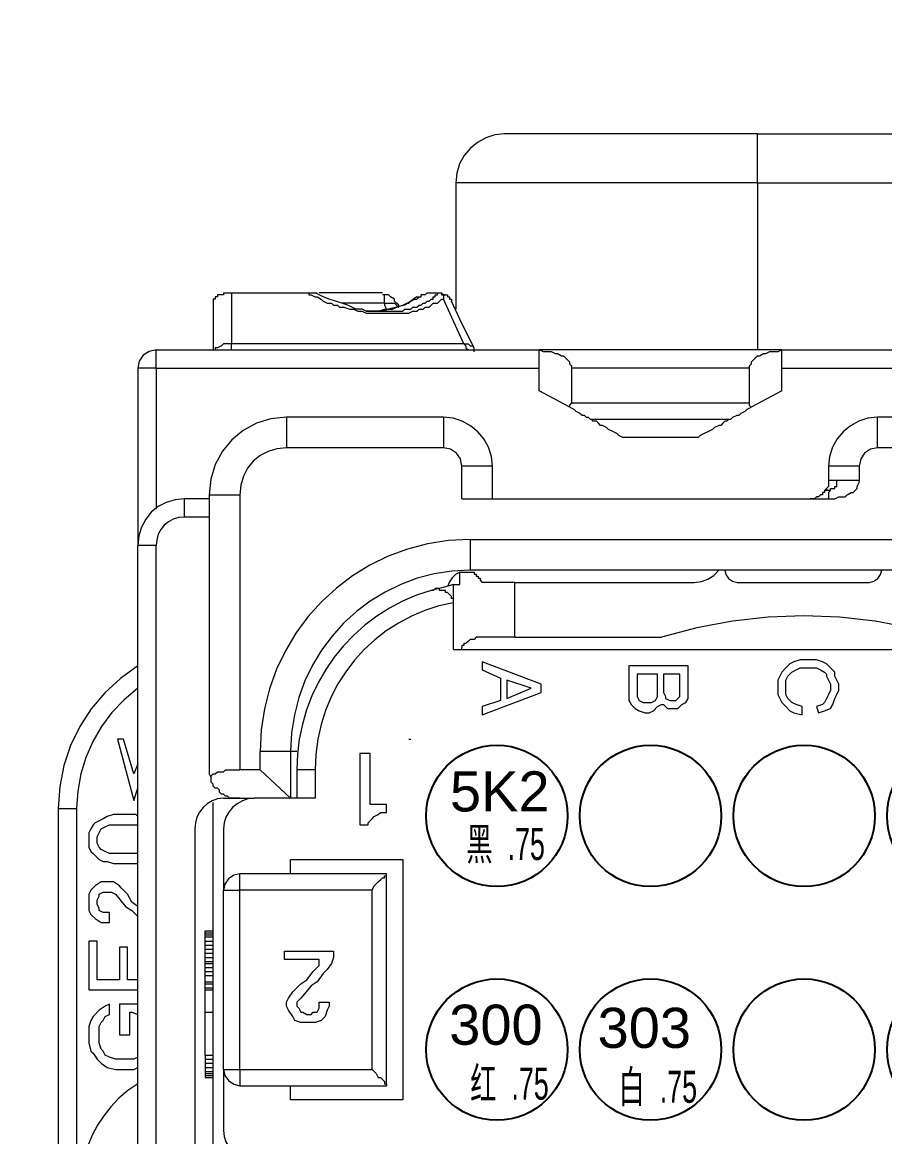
# Model space of a CAD drawing. Header units: millimetres. Extents: x 1638 to 3450, y 1129 to 2069.
# Drawn here: x 2505.35 to 2526.86, y 1586.23 to 1614.03 of the extents above; entities that cross this region are included whole.
import ezdxf

# ---------------------------------------------------------------- set-up
doc = ezdxf.new("R2010")
doc.units = ezdxf.units.MM
doc.layers.add('AM60', color=3, linetype='Continuous', lineweight=25)
doc.layers.add('AM_6', color=3, linetype='Continuous', lineweight=25)
doc.layers.add('线色线径', color=1, linetype='Continuous')
doc.styles.get("Standard").update_dxf_attribs({"font": 'arial.ttf'})
doc.dimstyles.new('ISO-25', dxfattribs={"dimtxt": 2.5, "dimasz": 2.5, "dimexe": 1.25, "dimexo": 0.625, "dimtad": 1, "dimtxsty": 'Standard', "dimcen": 2.5, "dimadec": 0, "dimazin": 0, "dimtfac": 1, "dimtmove": 0, "dimatfit": 3, "dimfxl": 1, "dimarcsym": 0})

# ---------------------------------------------------------------- blocks, each defined once
blk = doc.blocks.new('*U7')
blk.add_circle((0, 0), 2.117)
blk = doc.blocks.new('*U8')
at = {"layer": 'AM_6', "color": 0, "linetype": 'ByBlock', "lineweight": -2, "transparency": 16777216}
for p in [(0, 21), (4.6, 21), (9.2, 21), (13.8, 21), (18.4, 21), (23, 21), (27.6, 21), (32.2, 21), (36.8, 21), (41.4, 21), (0, 14), (4.6, 14), (9.2, 14), (13.8, 14), (18.4, 14), (23, 14), (27.6, 14), (32.2, 14), (36.8, 14), (41.4, 14), (0, 7), (4.6, 7), (9.2, 7), (13.8, 7), (18.4, 7), (23, 7), (27.6, 7), (32.2, 7), (36.8, 7), (41.4, 7), (0, 0), (4.6, 0), (9.2, 0), (13.8, 0), (18.4, 0), (23, 0), (27.6, 0), (32.2, 0), (36.8, 0), (41.4, 0)]:
    blk.add_blockref('*U7', p, dxfattribs=at)
blk = doc.blocks.new('A$C7FD7605A')
at = {"layer": 'AM_6', "lineweight": 9}
for points in [[(13.365, 62.876), (13.075, 62.846), (12.802, 62.759), (12.553, 62.622), (12.335, 62.442), (12.154, 62.225), (12.016, 61.976), (11.929, 61.704), (11.899, 61.413)], [(20.932, 62.876), (20.566, 62.876), (20.262, 62.876), (19.896, 62.876), (19.591, 62.876), (19.221, 62.876), (18.917, 62.876), (18.551, 62.876), (18.246, 62.876), (17.941, 62.876), (17.636, 62.876), (17.332, 62.876), (17.027, 62.876), (16.722, 62.876), (16.478, 62.876), (16.173, 62.876), (15.93, 62.876), (15.682, 62.876), (15.438, 62.876), (15.194, 62.876), (15.011, 62.876), (14.768, 62.876), (14.585, 62.876), (14.402, 62.876), (14.28, 62.876), (14.097, 62.876), (13.975, 62.876), (13.853, 62.876), (13.731, 62.876), (13.609, 62.876), (13.548, 62.876), (13.487, 62.876), (13.426, 62.876), (13.365, 62.876)], [(20.932, 62.876), (25.874, 62.876)], [(11.899, 61.413), (11.899, 57.626)], [(4.945, 58.114), (4.945, 58.053), (4.884, 58.053), (4.823, 58.053), (4.762, 58.053), (4.762, 57.992), (4.702, 57.992), (4.702, 57.931), (4.641, 57.931), (4.641, 57.87), (4.641, 57.809), (4.641, 57.748)], [(4.945, 58.114), (5.006, 58.114), (5.067, 58.114), (5.128, 58.114), (5.189, 58.114)], [(5.189, 58.114), (7.506, 58.114)], [(7.506, 58.114), (7.567, 58.114), (7.628, 58.114), (7.689, 58.114), (7.75, 58.114)], [(9.582, 57.565), (9.46, 57.565), (9.338, 57.565), (9.216, 57.565), (9.094, 57.626), (8.912, 57.626), (8.79, 57.687), (8.668, 57.748), (8.485, 57.809), (8.302, 57.87), (8.115, 57.931), (7.932, 57.992), (7.689, 58.114)], [(9.704, 58.114), (9.521, 58.114), (9.338, 58.114), (9.094, 58.114), (8.851, 58.114), (8.668, 58.114), (8.424, 58.114), (8.241, 58.114), (7.993, 58.114), (7.81, 58.114)], [(9.216, 57.565), (9.338, 57.565), (9.46, 57.565), (9.521, 57.565), (9.582, 57.565), (9.643, 57.565), (9.704, 57.565), (9.765, 57.565), (9.826, 57.565), (9.887, 57.565), (9.948, 57.565), (10.009, 57.565), (10.07, 57.565), (10.131, 57.565), (10.192, 57.565), (10.253, 57.565), (10.314, 57.565), (10.375, 57.626), (10.436, 57.626), (10.557, 57.626), (10.618, 57.687), (10.74, 57.687), (10.801, 57.748), (10.862, 57.748), (10.923, 57.809), (10.984, 57.809), (11.045, 57.87), (11.106, 57.87), (11.167, 57.931), (11.228, 57.931), (11.228, 57.992), (11.289, 57.992), (11.289, 58.053), (11.35, 58.053), (11.35, 58.114)], [(11.045, 58.114), (10.984, 58.053), (10.923, 58.053), (10.862, 58.053)], [(11.045, 58.114), (11.35, 58.114)], [(11.35, 58.114), (11.411, 58.114)], [(11.411, 58.114), (11.472, 58.114), (11.472, 58.053), (11.533, 58.053)], [(11.411, 58.114), (11.472, 58.114)], [(11.594, 58.053), (11.533, 58.053), (11.472, 58.114)], [(4.641, 57.748), (4.641, 56.407)], [(10.74, 57.992), (10.557, 57.87), (10.375, 57.748), (10.131, 57.687), (9.887, 57.626), (9.704, 57.565), (9.46, 57.565)], [(9.521, 57.565), (9.582, 57.565), (9.765, 57.626), (10.009, 57.626), (10.131, 57.687), (10.314, 57.748), (10.436, 57.809), (10.497, 57.809), (10.557, 57.87), (10.679, 57.931), (10.74, 57.931), (10.801, 57.992), (10.862, 57.992), (10.862, 58.053)], [(9.765, 57.809), (9.765, 57.87), (9.765, 57.931), (9.765, 57.992), (9.765, 58.053), (9.704, 58.053)], [(10.192, 57.687), (10.192, 57.748), (10.131, 57.809), (10.07, 57.87), (10.07, 57.931), (9.948, 57.992), (9.887, 58.053), (9.826, 58.053), (9.704, 58.053)], [(9.765, 57.809), (9.765, 57.748), (9.826, 57.626)], [(9.765, 57.809), (9.826, 57.809), (9.887, 57.809), (9.948, 57.809), (10.009, 57.809), (10.07, 57.809), (10.131, 57.748), (10.192, 57.687)], [(10.74, 57.992), (10.801, 57.992), (10.862, 57.992), (10.862, 58.053)], [(11.533, 58.053), (11.533, 57.992), (11.533, 57.931)], [(11.533, 58.053), (11.594, 58.053)], [(11.594, 58.053), (11.655, 58.053), (11.655, 57.992), (11.716, 57.992), (11.716, 57.931), (11.777, 57.931), (11.777, 57.87)], [(12.451, 56.468), (12.085, 57.2), (11.777, 57.87)], [(9.826, 57.565), (9.704, 57.565), (9.582, 57.565)], [(5.189, 56.59), (5.128, 56.59), (5.006, 56.59), (4.945, 56.59), (4.884, 56.529), (4.762, 56.468), (4.702, 56.468), (4.702, 56.407)], [(5.128, 56.407), (5.189, 56.407), (5.189, 56.468), (5.189, 56.529), (5.189, 56.59)], [(12.146, 56.59), (12.207, 56.529), (12.207, 56.468), (12.268, 56.407), (12.329, 56.407), (12.39, 56.407)], [(12.146, 56.59), (12.207, 56.59), (12.268, 56.59), (12.329, 56.529), (12.39, 56.529), (12.451, 56.468)], [(12.451, 56.346), (12.451, 56.407), (12.451, 56.468)], [(2.93, 56.407), (2.716, 56.364), (2.541, 56.247), (2.424, 56.073), (2.381, 55.858)], [(2.93, 56.407), (14.402, 56.407)], [(15.377, 55.858), (15.377, 55.919), (15.316, 55.98), (15.316, 56.041), (15.255, 56.102), (15.194, 56.163), (15.133, 56.224), (15.072, 56.224), (14.95, 56.285), (14.889, 56.285), (14.768, 56.346), (14.646, 56.346), (14.524, 56.346), (14.402, 56.407)], [(21.664, 56.407), (14.402, 56.407)], [(14.402, 55.184), (14.402, 56.407)], [(21.664, 56.407), (21.542, 56.346), (21.42, 56.346), (21.298, 56.346), (21.176, 56.285), (21.115, 56.285), (20.993, 56.224), (20.932, 56.224), (20.871, 56.163), (20.81, 56.102), (20.749, 56.041), (20.749, 55.98), (20.688, 55.919), (20.688, 55.858)], [(21.664, 56.407), (32.953, 56.407)], [(21.664, 55.184), (21.664, 56.407)], [(2.381, 55.858), (2.381, 50.547)], [(15.377, 54.818), (15.377, 55.858)], [(20.688, 55.858), (20.688, 54.818)], [(15.316, 54.696), (14.402, 55.184)], [(21.664, 55.184), (20.749, 54.696)], [(15.316, 54.696), (15.316, 54.757), (15.377, 54.818)], [(20.688, 54.818), (20.688, 54.757), (20.749, 54.696)], [(15.316, 54.696), (15.438, 54.635), (15.499, 54.574), (15.621, 54.513), (15.682, 54.453), (15.743, 54.453), (15.808, 54.392), (15.869, 54.392), (15.93, 54.331), (15.991, 54.331)], [(20.079, 54.331), (20.14, 54.331), (20.201, 54.392), (20.323, 54.453), (20.383, 54.453), (20.444, 54.513), (20.566, 54.574), (20.627, 54.635), (20.749, 54.696)], [(6.835, 54.392), (6.368, 54.345), (5.933, 54.21), (5.54, 53.996), (5.197, 53.713), (4.914, 53.37), (4.701, 52.975), (4.566, 52.54), (4.519, 52.071)], [(11.533, 54.392), (6.835, 54.392)], [(13, 52.929), (12.969, 53.219), (12.882, 53.491), (12.746, 53.74), (12.565, 53.957), (12.347, 54.138), (12.098, 54.274), (11.825, 54.361), (11.533, 54.392)], [(16.905, 53.782), (16.783, 53.843), (16.722, 53.904), (16.6, 53.965), (16.478, 54.026), (16.417, 54.087), (16.295, 54.148), (16.234, 54.148), (16.173, 54.209), (16.112, 54.27), (16.052, 54.27), (15.991, 54.27), (15.991, 54.331)], [(15.991, 54.331), (20.079, 54.331)], [(20.079, 54.331), (20.018, 54.27), (19.957, 54.27), (19.896, 54.209), (19.835, 54.148), (19.774, 54.148), (19.652, 54.087), (19.591, 54.026), (19.465, 53.965), (19.343, 53.904), (19.221, 53.843), (19.16, 53.782)], [(24.533, 54.392), (24.242, 54.361), (23.969, 54.274), (23.72, 54.138), (23.502, 53.957), (23.321, 53.74), (23.183, 53.491), (23.096, 53.219), (23.066, 52.929)], [(30.084, 54.392), (24.533, 54.392)], [(13, 51.949), (13, 52.929)], [(23.066, 52.929), (23.066, 52.498)], [(23.066, 52.498), (23.066, 52.437), (23.066, 52.315), (23.005, 52.254), (22.944, 52.193)], [(23.31, 52.498), (23.249, 52.498), (23.188, 52.498), (23.127, 52.498), (23.066, 52.498)], [(23.066, 51.949), (23.188, 51.949), (23.249, 51.949), (23.374, 52.01), (23.435, 52.01), (23.557, 52.01), (23.618, 52.071), (23.74, 52.132), (23.801, 52.132), (23.862, 52.193), (23.923, 52.254), (23.923, 52.315), (23.984, 52.437), (23.984, 52.498)], [(23.984, 52.498), (23.862, 52.498), (23.801, 52.498), (23.679, 52.498), (23.557, 52.498), (23.496, 52.498), (23.435, 52.498), (23.31, 52.498)], [(4.519, 52.071), (4.519, 43.83)], [(22.944, 52.193), (22.944, 52.132), (22.883, 52.132), (22.883, 52.071), (22.822, 52.071), (22.761, 52.01), (22.7, 52.01)], [(23.005, 52.193), (22.944, 52.193)], [(23.066, 52.315), (23.005, 52.254), (23.005, 52.193)], [(3.783, 51.949), (3.496, 51.922), (3.23, 51.842), (2.991, 51.715), (2.785, 51.545), (2.616, 51.339), (2.489, 51.101), (2.409, 50.835), (2.381, 50.547)], [(4.519, 51.949), (3.783, 51.949)], [(12.085, 51.949), (23.066, 51.949)], [(22.7, 52.01), (22.639, 51.949), (22.517, 51.949)], [(2.381, 12.333), (2.381, 50.547)], [(12.329, 50.73), (11.685, 50.697), (11.06, 50.6), (10.457, 50.442), (9.879, 50.228), (9.33, 49.959), (8.811, 49.639), (8.328, 49.272), (7.881, 48.861), (7.476, 48.409), (7.115, 47.92), (6.8, 47.396), (6.536, 46.842), (6.325, 46.26), (6.17, 45.654), (6.075, 45.027), (6.043, 44.383)], [(12.329, 50.73), (67.186, 50.73)], [(12.329, 49.812), (11.786, 49.784), (11.257, 49.701), (10.745, 49.567), (10.254, 49.384), (9.785, 49.155), (9.342, 48.883), (8.927, 48.57), (8.544, 48.219), (8.196, 47.833), (7.884, 47.415), (7.613, 46.967), (7.384, 46.493), (7.202, 45.994), (7.068, 45.475), (6.985, 44.937), (6.957, 44.383)], [(12.024, 49.751), (11.896, 49.684), (11.792, 49.583), (11.712, 49.46), (11.655, 49.324)], [(12.024, 49.751), (12.085, 49.751), (12.146, 49.751), (12.207, 49.751), (12.268, 49.751), (12.329, 49.751), (12.39, 49.751), (12.451, 49.751), (12.451, 49.69), (12.512, 49.69), (12.512, 49.629), (12.573, 49.629), (12.573, 49.568), (12.634, 49.568), (12.634, 49.507), (12.695, 49.446)], [(12.024, 49.385), (12.024, 49.751)], [(68.039, 49.812), (12.329, 49.812)], [(19.039, 49.446), (19.256, 49.469), (19.452, 49.538), (19.625, 49.652), (19.774, 49.812)], [(19.957, 49.812), (19.988, 49.678), (20.071, 49.56), (20.188, 49.478), (20.323, 49.446)], [(24.289, 49.446), (24.423, 49.478), (24.54, 49.56), (24.623, 49.678), (24.655, 49.812)], [(13.67, 49.446), (13.487, 49.446), (13.305, 49.446), (13.183, 49.446), (13, 49.446), (12.878, 49.446), (12.695, 49.446)], [(13.67, 49.446), (19.039, 49.446)], [(20.323, 49.446), (24.289, 49.446)], [(11.167, 49.202), (10.73, 49.059), (10.311, 48.882), (9.913, 48.672), (9.535, 48.432), (9.18, 48.163), (8.848, 47.868), (8.542, 47.547), (8.262, 47.204), (8.01, 46.838), (7.787, 46.453), (7.595, 46.05), (7.435, 45.631), (7.308, 45.198), (7.215, 44.752), (7.159, 44.296), (7.14, 43.83)], [(11.838, 49.385), (11.525, 49.294), (11.167, 49.202)], [(11.838, 48.837), (11.838, 48.898), (11.838, 48.959), (11.777, 48.959), (11.777, 49.019), (11.716, 49.08), (11.655, 49.141), (11.594, 49.141), (11.594, 49.202), (11.533, 49.202), (11.472, 49.202), (11.411, 49.202), (11.411, 49.263), (11.35, 49.263), (11.289, 49.263), (11.228, 49.202), (11.167, 49.202)], [(11.838, 49.385), (11.899, 49.385), (11.963, 49.385), (12.024, 49.385)], [(11.838, 48.715), (11.838, 49.385)], [(11.838, 48.715), (11.838, 48.753), (11.838, 48.837)], [(11.838, 47.435), (11.838, 48.715)], [(26.544, 47.8), (25.507, 48.08), (24.457, 48.28), (23.396, 48.4), (22.328, 48.44), (21.257, 48.4), (20.187, 48.28), (19.121, 48.08), (18.063, 47.8)], [(12.756, 47.8), (12.695, 47.8), (12.634, 47.8), (12.573, 47.8), (12.512, 47.8), (12.451, 47.739), (12.39, 47.739), (12.329, 47.739), (12.268, 47.678), (12.207, 47.617), (12.146, 47.617), (12.146, 47.556), (12.085, 47.556), (12.085, 47.495)], [(13.67, 47.8), (13.487, 47.8), (13.305, 47.8), (13.122, 47.8), (12.939, 47.8), (12.756, 47.8)], [(13.67, 47.8), (18.063, 47.8)], [(11.838, 47.435), (33.136, 47.435)], [(12.085, 47.435), (12.085, 47.495)], [(2.381, 46.943), (1.859, 46.57), (1.392, 46.139), (0.985, 45.657), (0.642, 45.129), (0.368, 44.561), (0.166, 43.958), (0.042, 43.327), (0, 42.672)], [(1.955, 44.748), (1.772, 44.748)], [(1.772, 44.748), (2.259, 42.916)], [(2.259, 43.708), (1.955, 44.748)], [(6.043, 43.83), (6.043, 44.383)], [(6.957, 44.383), (6.957, 42.977)], [(2.381, 44.013), (2.259, 43.708)], [(4.519, 43.83), (4.519, 43.708), (4.58, 43.586)], [(4.58, 43.586), (4.58, 43.647), (4.641, 43.708), (4.702, 43.708), (4.762, 43.769), (4.823, 43.769), (4.945, 43.769), (5.006, 43.83), (5.128, 43.83), (5.189, 43.83), (5.311, 43.83), (5.433, 43.83)], [(6.043, 43.83), (5.433, 43.83)], [(6.043, 43.83), (6.957, 42.977)], [(7.14, 43.83), (7.14, 42.977)], [(5.433, 42.977), (5.372, 42.977), (5.311, 42.977), (5.189, 42.977), (5.128, 42.977), (5.067, 43.038), (5.006, 43.038), (4.945, 43.099), (4.884, 43.099), (4.823, 43.16), (4.823, 43.221), (4.762, 43.282), (4.702, 43.282), (4.641, 43.343), (4.641, 43.404), (4.58, 43.464), (4.58, 43.525), (4.58, 43.586)], [(2.259, 42.916), (2.381, 43.282)], [(4.945, 42.977), (4.769, 42.958), (4.606, 42.903), (4.46, 42.816), (4.334, 42.702), (4.231, 42.566), (4.153, 42.411), (4.105, 42.242), (4.088, 42.062)], [(4.641, 31.867), (4.641, 42.855)], [(5.86, 42.977), (5.68, 42.958), (5.511, 42.903), (5.356, 42.816), (5.22, 42.702), (5.106, 42.566), (5.02, 42.411), (4.965, 42.242), (4.945, 42.062)], [(4.945, 42.977), (5.433, 42.977)], [(5.433, 42.977), (5.86, 42.977)], [(7.689, 42.977), (5.86, 42.977)], [(0, 42.672), (0, 20.147)], [(1.467, 42.428), (1.345, 42.367)], [(1.65, 42.489), (1.467, 42.428)], [(1.894, 42.489), (1.65, 42.489)], [(2.076, 42.489), (1.894, 42.489)], [(2.32, 42.489), (2.076, 42.489)], [(2.381, 42.428), (2.32, 42.489)], [(0.979, 42.062), (0.918, 41.94)], [(1.04, 42.184), (0.979, 42.062)], [(1.101, 42.245), (1.04, 42.184)], [(1.223, 42.306), (1.101, 42.245)], [(1.345, 42.367), (1.223, 42.306)], [(1.223, 41.94), (1.284, 42.062)], [(1.284, 42.062), (1.406, 42.123)], [(1.406, 42.123), (1.528, 42.184)], [(1.528, 42.184), (1.833, 42.184)], [(1.833, 42.184), (2.137, 42.184)], [(2.137, 42.184), (2.381, 42.184)], [(4.088, 42.062), (4.088, 31.928)], [(4.945, 42.062), (4.945, 40.23)], [(0.918, 41.94), (0.918, 41.819)], [(0.918, 41.819), (0.918, 41.636)], [(1.162, 41.819), (1.223, 41.94)], [(1.162, 41.636), (1.162, 41.819)], [(0.918, 41.636), (0.918, 41.51)], [(0.918, 41.51), (0.979, 41.388)], [(0.979, 41.388), (1.04, 41.327)], [(1.223, 41.51), (1.162, 41.636)], [(1.284, 41.449), (1.223, 41.51)], [(1.406, 41.388), (1.284, 41.449)], [(1.528, 41.327), (1.406, 41.388)], [(1.04, 41.327), (1.101, 41.266)], [(1.101, 41.266), (1.223, 41.144)], [(1.223, 41.144), (1.345, 41.083)], [(1.345, 41.083), (1.467, 41.083)], [(1.467, 41.083), (1.65, 41.022)], [(1.833, 41.327), (1.528, 41.327)], [(2.137, 41.327), (1.833, 41.327)], [(2.381, 41.327), (2.137, 41.327)], [(6.957, 41.144), (10.314, 41.144)], [(6.957, 40.717), (6.957, 41.144)], [(10.314, 41.144), (10.314, 33.943)], [(1.65, 41.022), (1.894, 41.022)], [(1.894, 41.022), (2.076, 41.022)], [(2.076, 41.022), (2.32, 41.022)], [(2.32, 41.022), (2.381, 41.022)], [(1.284, 40.474), (1.101, 40.352)], [(1.406, 40.474), (1.284, 40.474)], [(1.528, 40.474), (1.406, 40.474)], [(1.65, 40.474), (1.528, 40.474)], [(1.833, 40.352), (1.65, 40.474)], [(5.433, 40.717), (5.254, 40.676), (5.098, 40.565), (4.987, 40.409), (4.945, 40.23)], [(9.826, 40.717), (5.433, 40.717)], [(9.399, 40.23), (9.46, 40.352), (9.521, 40.413), (9.582, 40.474), (9.643, 40.535), (9.704, 40.596), (9.765, 40.596), (9.765, 40.657), (9.826, 40.657), (9.826, 40.717)], [(9.826, 34.37), (9.826, 40.717)], [(0.979, 40.23), (0.918, 40.108)], [(0.918, 40.108), (0.918, 39.925)], [(1.101, 40.352), (0.979, 40.23)], [(1.223, 40.108), (1.345, 40.169)], [(1.223, 40.047), (1.223, 40.108)], [(1.345, 40.169), (1.406, 40.169)], [(1.406, 40.169), (1.528, 40.169)], [(1.528, 40.169), (1.589, 40.169)], [(1.589, 40.169), (1.711, 40.108)], [(1.711, 40.108), (2.015, 39.742)], [(1.894, 40.291), (1.833, 40.352)], [(2.076, 40.108), (1.894, 40.291)], [(2.198, 39.864), (2.076, 40.108)], [(4.945, 34.858), (4.945, 40.23)], [(0.918, 39.925), (0.918, 39.803)], [(0.918, 39.803), (0.918, 39.62)], [(1.162, 39.925), (1.223, 40.047)], [(1.162, 39.803), (1.162, 39.925)], [(1.223, 39.681), (1.162, 39.803)], [(2.015, 39.742), (2.198, 39.62)], [(2.381, 39.742), (2.198, 39.864)], [(0.918, 39.62), (0.979, 39.498)], [(0.979, 39.498), (1.101, 39.376)], [(1.223, 39.62), (1.223, 39.681)], [(1.345, 39.559), (1.223, 39.62)], [(1.406, 39.559), (1.345, 39.559)], [(1.528, 39.559), (1.406, 39.559)], [(1.528, 39.254), (1.528, 39.559)], [(2.198, 39.62), (2.381, 39.437)], [(1.101, 39.376), (1.284, 39.254)], [(1.284, 39.254), (1.406, 39.254)], [(1.406, 39.254), (1.528, 39.254)], [(4.397, 39.011), (4.641, 39.011)], [(4.397, 38.95), (4.397, 39.011)], [(4.397, 39.011), (4.641, 39.011)], [(4.397, 38.95), (4.641, 38.95)], [(4.397, 38.889), (4.397, 38.95)], [(4.397, 38.889), (4.641, 38.889)], [(4.397, 38.828), (4.397, 38.889)], [(4.397, 38.828), (4.641, 38.828)], [(4.397, 38.702), (4.397, 38.828)], [(1.162, 38.702), (0.918, 38.702)], [(0.918, 38.702), (0.918, 37.239)], [(1.162, 37.544), (1.162, 38.702)], [(1.833, 38.519), (1.833, 37.544)], [(2.076, 38.519), (1.833, 38.519)], [(2.076, 37.544), (2.076, 38.519)], [(4.397, 38.702), (4.641, 38.702)], [(4.397, 38.58), (4.397, 38.702)], [(4.397, 38.58), (4.641, 38.58)], [(4.397, 38.458), (4.397, 38.58)], [(4.397, 38.458), (4.641, 38.458)], [(4.397, 38.336), (4.397, 38.458)], [(4.397, 38.336), (4.641, 38.336)], [(4.397, 38.214), (4.397, 38.336)], [(4.397, 38.214), (4.641, 38.214)], [(4.397, 38.092), (4.397, 38.214)], [(4.397, 38.092), (4.641, 38.092)], [(4.397, 38.031), (4.397, 38.092)], [(4.397, 38.031), (4.641, 38.031)], [(4.397, 37.91), (4.397, 38.031)], [(4.397, 37.91), (4.641, 37.91)], [(4.397, 37.788), (4.397, 37.91)], [(4.397, 37.788), (4.641, 37.788)], [(4.397, 37.666), (4.397, 37.788)], [(1.833, 37.544), (1.162, 37.544)], [(2.381, 37.544), (2.076, 37.544)], [(4.397, 37.666), (4.641, 37.666)], [(4.397, 37.483), (4.397, 37.666)], [(4.397, 37.483), (4.641, 37.483)], [(4.397, 37.422), (4.397, 37.483)], [(4.397, 37.422), (4.641, 37.422)], [(4.397, 37.3), (4.397, 37.422)], [(0.918, 37.239), (2.381, 37.239)], [(4.397, 37.3), (4.641, 37.3)], [(4.397, 37.3), (4.641, 37.3)], [(4.397, 37.239), (4.397, 37.3)], [(4.397, 37.239), (4.641, 37.239)], [(4.397, 36.568), (4.397, 37.239)], [(4.397, 37.239), (4.641, 37.239)], [(1.406, 36.751), (1.223, 36.629)], [(1.528, 36.812), (1.406, 36.751)], [(1.528, 36.507), (1.528, 36.812)], [(2.381, 36.812), (1.833, 36.812)], [(1.833, 36.812), (1.833, 35.894)], [(1.04, 36.446), (0.979, 36.325)], [(1.223, 36.629), (1.04, 36.446)], [(1.345, 36.325), (1.406, 36.446)], [(1.406, 36.446), (1.528, 36.507)], [(2.137, 35.894), (2.137, 36.568)], [(2.137, 36.568), (2.198, 36.568)], [(2.198, 36.568), (2.381, 36.507)], [(4.397, 36.568), (4.641, 36.568)], [(4.397, 35.284), (4.397, 36.568)], [(0.979, 36.325), (0.918, 36.142)], [(0.918, 36.142), (0.918, 35.955)], [(1.223, 36.142), (1.284, 36.264)], [(1.223, 35.955), (1.223, 36.142)], [(1.284, 36.264), (1.345, 36.325)], [(0.918, 35.955), (0.918, 35.772)], [(0.918, 35.772), (0.918, 35.65)], [(1.223, 35.772), (1.223, 35.955)], [(1.223, 35.65), (1.223, 35.772)], [(1.833, 35.894), (2.137, 35.894)], [(0.918, 35.65), (0.979, 35.406)], [(0.979, 35.406), (1.04, 35.345)], [(1.284, 35.467), (1.223, 35.65)], [(1.345, 35.406), (1.284, 35.467)], [(1.406, 35.284), (1.345, 35.406)], [(1.04, 35.345), (1.162, 35.163)], [(1.162, 35.163), (1.284, 35.041)], [(1.528, 35.223), (1.406, 35.284)], [(1.711, 35.163), (1.528, 35.223)], [(1.894, 35.163), (1.711, 35.163)], [(2.076, 35.163), (1.894, 35.163)], [(2.259, 35.163), (2.076, 35.163)], [(2.381, 35.223), (2.259, 35.163)], [(4.397, 35.284), (4.641, 35.284)], [(4.397, 35.284), (4.641, 35.284)], [(4.397, 35.284), (4.397, 35.163)], [(4.397, 35.163), (4.641, 35.163)], [(4.397, 35.163), (4.397, 35.041)], [(1.284, 35.041), (1.467, 34.919)], [(1.467, 34.919), (1.711, 34.858)], [(1.711, 34.858), (1.894, 34.858)], [(1.894, 34.858), (2.076, 34.858)], [(2.076, 34.858), (2.259, 34.858)], [(2.259, 34.858), (2.381, 34.919)], [(4.397, 35.041), (4.641, 35.041)], [(4.397, 35.041), (4.397, 34.919)], [(4.397, 34.919), (4.641, 34.919)], [(4.397, 34.919), (4.397, 34.797)], [(4.397, 34.797), (4.641, 34.797)], [(4.397, 34.797), (4.397, 34.736)], [(4.397, 34.736), (4.641, 34.736)], [(4.397, 34.736), (4.397, 34.675)], [(4.945, 34.858), (4.987, 34.679), (5.098, 34.522), (5.254, 34.412), (5.433, 34.37)], [(4.945, 34.858), (4.945, 33.025)], [(9.399, 34.858), (9.46, 34.797), (9.521, 34.736), (9.582, 34.614), (9.643, 34.614), (9.704, 34.553), (9.765, 34.492), (9.765, 34.431), (9.826, 34.431), (9.826, 34.37)], [(2.381, 34.431), (2.086, 34.224), (1.816, 33.994), (1.574, 33.742), (1.359, 33.472), (1.172, 33.185), (1.014, 32.884), (0.886, 32.572), (0.787, 32.249), (0.72, 31.92), (0.684, 31.585), (0.679, 31.249), (0.708, 30.911), (0.77, 30.576), (0.866, 30.246), (0.996, 29.922), (1.162, 29.608), (1.413, 29.264), (1.703, 28.96), (2.028, 28.69), (2.381, 28.449)], [(4.397, 34.675), (4.641, 34.675)], [(4.397, 34.675), (4.397, 34.614)], [(4.397, 34.614), (4.641, 34.614)], [(4.397, 34.614), (4.641, 34.614)], [(5.433, 34.37), (9.826, 34.37)], [(6.957, 33.943), (6.957, 34.37)], [(10.314, 33.943), (6.957, 33.943)], [(4.945, 33.025), (4.965, 32.848), (5.02, 32.686), (5.106, 32.541), (5.22, 32.415), (5.356, 32.313), (5.511, 32.236), (5.68, 32.188), (5.86, 32.172)]]:
    blk.add_lwpolyline(points, dxfattribs=at)
at = {"layer": 'AM_6', "lineweight": 5}
for points in [[(20.932, 61.413), (20.932, 61.596), (20.932, 61.718), (20.932, 61.84), (20.932, 62.023), (20.932, 62.145), (20.932, 62.267), (20.932, 62.389), (20.932, 62.511), (20.932, 62.572), (20.932, 62.694), (20.932, 62.755), (20.932, 62.815), (20.932, 62.876)], [(20.932, 61.413), (20.566, 61.413), (20.201, 61.413), (19.774, 61.413), (19.404, 61.413), (19.039, 61.413), (18.673, 61.413), (18.368, 61.413), (18.002, 61.413), (17.636, 61.413), (17.271, 61.413), (16.966, 61.413), (16.6, 61.413), (16.295, 61.413), (15.991, 61.413), (15.682, 61.413), (15.377, 61.413), (15.072, 61.413), (14.829, 61.413), (14.524, 61.413), (14.28, 61.413), (14.036, 61.413), (13.792, 61.413), (13.609, 61.413), (13.365, 61.413), (13.183, 61.413), (13, 61.413), (12.817, 61.413), (12.695, 61.413), (12.512, 61.413), (12.39, 61.413), (12.268, 61.413), (12.207, 61.413), (12.085, 61.413), (12.024, 61.413), (11.963, 61.413), (11.899, 61.413)], [(20.932, 61.413), (20.932, 56.407)], [(20.932, 61.413), (25.874, 61.413)], [(5.189, 58.114), (5.189, 56.59)], [(7.506, 58.114), (7.506, 58.053), (7.567, 58.053), (7.689, 57.992), (7.75, 57.992), (7.871, 57.931), (7.932, 57.87), (8.054, 57.809), (8.115, 57.809), (8.18, 57.809), (8.241, 57.748), (8.302, 57.748), (8.363, 57.748), (8.424, 57.687), (8.485, 57.687), (8.546, 57.687), (8.729, 57.626), (8.851, 57.626), (8.973, 57.565), (9.094, 57.565), (9.216, 57.504), (9.338, 57.504), (9.46, 57.504), (9.582, 57.504), (9.643, 57.504), (9.704, 57.504), (9.765, 57.504), (9.826, 57.504), (9.887, 57.504), (9.948, 57.504), (10.009, 57.504), (10.07, 57.504), (10.131, 57.504), (10.192, 57.504), (10.253, 57.504), (10.314, 57.504), (10.375, 57.504), (10.436, 57.504), (10.497, 57.504), (10.618, 57.565), (10.74, 57.565), (10.801, 57.626), (10.923, 57.626), (10.984, 57.687), (11.106, 57.687), (11.167, 57.748), (11.228, 57.809), (11.35, 57.809), (11.411, 57.87), (11.472, 57.931), (11.533, 57.931)], [(8.607, 57.809), (8.546, 57.809), (8.485, 57.809)], [(9.765, 57.809), (9.582, 57.809), (9.338, 57.809), (9.155, 57.809), (8.973, 57.809), (8.79, 57.809), (8.607, 57.809)], [(12.146, 56.59), (11.533, 57.931)], [(12.146, 56.59), (5.189, 56.59)], [(2.93, 55.858), (2.93, 55.919), (2.93, 56.041), (2.93, 56.102), (2.93, 56.163), (2.93, 56.224), (2.93, 56.285), (2.93, 56.346), (2.93, 56.407)], [(2.93, 55.858), (2.808, 55.858), (2.747, 55.858), (2.625, 55.858), (2.564, 55.858), (2.503, 55.858), (2.442, 55.858), (2.381, 55.858)], [(2.93, 55.858), (2.93, 51.645)], [(2.93, 55.858), (14.402, 55.858)], [(20.688, 55.858), (15.377, 55.858)], [(21.664, 55.858), (32.953, 55.858)], [(15.377, 54.818), (20.688, 54.818)], [(6.835, 54.392), (6.835, 54.331), (6.835, 54.27), (6.835, 54.209), (6.835, 54.148), (6.835, 54.026), (6.835, 53.965), (6.835, 53.843), (6.835, 53.721), (6.835, 53.599), (6.835, 53.477)], [(11.533, 54.392), (11.533, 54.331), (11.533, 54.27), (11.533, 54.209), (11.533, 54.148), (11.533, 54.026), (11.533, 53.965), (11.533, 53.843), (11.533, 53.721), (11.533, 53.599), (11.533, 53.477)], [(24.533, 53.477), (24.533, 53.599), (24.533, 53.721), (24.533, 53.843), (24.533, 53.965), (24.533, 54.026), (24.533, 54.148), (24.533, 54.209), (24.533, 54.27), (24.533, 54.331), (24.533, 54.392)], [(19.16, 53.782), (16.905, 53.782)], [(6.835, 53.477), (6.547, 53.449), (6.282, 53.369), (6.043, 53.242), (5.837, 53.073), (5.668, 52.866), (5.541, 52.627), (5.461, 52.36), (5.433, 52.071)], [(11.533, 53.477), (6.835, 53.477)], [(12.085, 52.929), (12.042, 53.143), (11.923, 53.317), (11.748, 53.434), (11.533, 53.477)], [(24.533, 53.477), (24.318, 53.434), (24.144, 53.317), (24.027, 53.143), (23.984, 52.929)], [(30.084, 53.477), (24.533, 53.477)], [(13, 52.929), (12.939, 52.929), (12.878, 52.929), (12.817, 52.929), (12.756, 52.929), (12.634, 52.929), (12.512, 52.929), (12.451, 52.929), (12.329, 52.929), (12.207, 52.929), (12.085, 52.929)], [(12.085, 51.949), (12.085, 52.929)], [(23.984, 52.929), (23.862, 52.929), (23.74, 52.929), (23.618, 52.929), (23.496, 52.929), (23.435, 52.929), (23.31, 52.929), (23.249, 52.929), (23.188, 52.929), (23.127, 52.929), (23.066, 52.929)], [(23.984, 52.929), (23.984, 52.498)], [(23.127, 52.193), (23.127, 52.254), (23.188, 52.254), (23.249, 52.254), (23.249, 52.315), (23.31, 52.315), (23.31, 52.376), (23.31, 52.437), (23.31, 52.498)], [(4.519, 52.071), (4.58, 52.071), (4.641, 52.071), (4.702, 52.071), (4.762, 52.071), (4.884, 52.071), (4.945, 52.071), (5.067, 52.071), (5.189, 52.071), (5.311, 52.071), (5.433, 52.071)], [(5.433, 52.071), (5.433, 43.83)], [(23.127, 52.193), (23.066, 52.193), (23.005, 52.193), (22.944, 52.193), (22.944, 52.132)], [(23.127, 52.193), (23.066, 52.132), (23.066, 52.071), (23.066, 52.01), (23.066, 51.949)], [(3.783, 51.401), (3.783, 51.523), (3.783, 51.584), (3.783, 51.706), (3.783, 51.766), (3.783, 51.827), (3.783, 51.888), (3.783, 51.949)], [(3.783, 51.401), (3.607, 51.384), (3.444, 51.336), (3.299, 51.259), (3.174, 51.157), (3.071, 51.032), (2.995, 50.886), (2.947, 50.724), (2.93, 50.547)], [(4.519, 51.401), (3.783, 51.401)], [(2.93, 50.547), (2.808, 50.547), (2.747, 50.547), (2.625, 50.547), (2.564, 50.547), (2.503, 50.547), (2.442, 50.547), (2.381, 50.547)], [(2.93, 12.333), (2.93, 50.547)], [(12.329, 50.73), (12.329, 49.812)], [(13.67, 47.8), (13.67, 49.446)], [(11.838, 48.837), (11.399, 48.738), (10.977, 48.602), (10.572, 48.431), (10.186, 48.226), (9.822, 47.991), (9.48, 47.725), (9.163, 47.432), (8.872, 47.112), (8.608, 46.768), (8.375, 46.402), (8.172, 46.015), (8.003, 45.609), (7.868, 45.185), (7.769, 44.747), (7.709, 44.294), (7.689, 43.83)], [(2.381, 46.272), (1.97, 45.93), (1.606, 45.547), (1.292, 45.128), (1.031, 44.678), (0.823, 44.202), (0.672, 43.706), (0.58, 43.194), (0.549, 42.672)], [(6.957, 44.383), (6.043, 44.383)], [(7.14, 44.383), (7.079, 44.383), (6.957, 44.383)], [(7.689, 43.83), (7.567, 43.83), (7.506, 43.83), (7.384, 43.83), (7.323, 43.83), (7.262, 43.83), (7.201, 43.83), (7.14, 43.83)], [(7.689, 43.83), (7.689, 42.977)], [(0, 42.672), (0.061, 42.672), (0.122, 42.672), (0.183, 42.672), (0.244, 42.672), (0.305, 42.672), (0.366, 42.672), (0.427, 42.672), (0.488, 42.672), (0.549, 42.672)], [(0.549, 42.672), (0.549, 20.147)], [(5.433, 40.23), (5.433, 40.352), (5.433, 40.413), (5.433, 40.474), (5.433, 40.596), (5.433, 40.657), (5.433, 40.717)], [(4.945, 40.23), (5.006, 40.23), (5.067, 40.23), (5.128, 40.23), (5.189, 40.23), (5.25, 40.23), (5.311, 40.23), (5.433, 40.23)], [(5.433, 34.858), (5.433, 40.23)], [(9.399, 40.23), (5.433, 40.23)], [(9.399, 34.858), (9.399, 40.23)], [(4.945, 34.858), (5.006, 34.858), (5.067, 34.858), (5.128, 34.858), (5.189, 34.858), (5.25, 34.858), (5.311, 34.858), (5.433, 34.858)], [(5.433, 34.858), (5.433, 34.736), (5.433, 34.675), (5.433, 34.614), (5.433, 34.553), (5.433, 34.492), (5.433, 34.431), (5.433, 34.37)], [(5.433, 34.858), (9.399, 34.858)]]:
    blk.add_lwpolyline(points, dxfattribs=at)
at = {"layer": 'AM_6', "lineweight": 0}
blk.add_lwpolyline([(10.497, 44.748), (10.557, 44.748)], dxfattribs=at)
blk.add_lwpolyline([(10.497, 44.748), (10.557, 44.748)], dxfattribs=at)
at = {"layer": '线色线径', "lineweight": 9}
for points in [[(12.695, 47.065), (12.695, 46.821)], [(14.463, 46.394), (12.695, 47.065)], [(22.029, 47.065), (21.907, 47.004)], [(22.212, 47.13), (22.029, 47.065)], [(22.395, 47.13), (22.212, 47.13)], [(22.517, 47.13), (22.395, 47.13)], [(22.7, 47.13), (22.517, 47.13)], [(22.883, 47.065), (22.7, 47.13)], [(23.005, 47.004), (22.883, 47.065)], [(12.695, 46.821), (13.244, 46.577)], [(17.088, 46.943), (17.088, 46.09)], [(18.856, 46.943), (17.088, 46.943)], [(18.856, 46.09), (18.856, 46.943)], [(21.664, 46.76), (21.603, 46.638)], [(21.786, 46.882), (21.664, 46.76)], [(21.907, 47.004), (21.786, 46.882)], [(21.907, 46.699), (21.968, 46.76)], [(21.968, 46.76), (22.09, 46.821)], [(22.09, 46.821), (22.212, 46.882)], [(22.212, 46.882), (22.395, 46.882)], [(22.395, 46.882), (22.517, 46.882)], [(22.517, 46.882), (22.7, 46.882)], [(22.7, 46.882), (22.822, 46.821)], [(22.822, 46.821), (22.944, 46.76)], [(22.944, 46.76), (23.005, 46.699)], [(23.127, 46.882), (23.005, 47.004)], [(23.249, 46.76), (23.127, 46.882)], [(23.249, 46.638), (23.249, 46.76)], [(13.244, 46.577), (13.244, 45.907)], [(14.158, 46.272), (13.426, 46.516)], [(13.426, 46.516), (13.426, 45.968)], [(14.463, 46.151), (14.463, 46.394)], [(17.941, 46.699), (17.332, 46.699)], [(17.332, 46.699), (17.332, 46.151)], [(17.941, 46.151), (17.941, 46.699)], [(18.612, 46.699), (18.124, 46.699)], [(18.124, 46.699), (18.124, 46.151)], [(18.612, 46.151), (18.612, 46.699)], [(21.603, 46.638), (21.542, 46.516)], [(21.542, 46.516), (21.542, 46.394)], [(21.542, 46.394), (21.542, 46.212)], [(21.786, 46.516), (21.847, 46.638)], [(21.786, 46.394), (21.786, 46.516)], [(21.786, 46.212), (21.786, 46.394)], [(21.847, 46.638), (21.907, 46.699)], [(23.005, 46.699), (23.005, 46.638)], [(23.005, 46.638), (23.066, 46.516)], [(23.066, 46.516), (23.127, 46.394)], [(23.127, 46.394), (23.127, 46.212)], [(23.31, 46.516), (23.249, 46.638)], [(23.374, 46.394), (23.31, 46.516)], [(23.374, 46.212), (23.374, 46.394)], [(12.695, 45.48), (14.463, 46.151)], [(13.426, 45.968), (14.158, 46.272)], [(17.088, 46.09), (17.088, 45.907)], [(17.332, 46.151), (17.332, 46.029)], [(17.941, 46.029), (17.941, 46.151)], [(18.124, 46.151), (18.185, 46.029)], [(18.612, 46.029), (18.612, 46.151)], [(18.856, 45.968), (18.856, 46.09)], [(21.542, 46.212), (21.542, 46.09)], [(21.542, 46.09), (21.603, 45.968)], [(21.786, 46.09), (21.786, 46.212)], [(21.847, 45.968), (21.786, 46.09)], [(23.066, 46.09), (23.005, 45.968)], [(23.127, 46.212), (23.066, 46.09)], [(23.249, 45.968), (23.31, 46.09)], [(23.31, 46.09), (23.374, 46.212)], [(13.244, 45.907), (12.695, 45.724)], [(17.088, 45.907), (17.149, 45.785)], [(17.149, 45.785), (17.271, 45.663)], [(17.332, 46.029), (17.393, 45.907)], [(17.393, 45.907), (17.515, 45.846)], [(17.515, 45.846), (17.576, 45.846)], [(17.576, 45.846), (17.697, 45.846)], [(17.697, 45.846), (17.758, 45.846)], [(17.758, 45.846), (17.88, 45.907)], [(17.88, 45.907), (17.941, 46.029)], [(17.941, 45.724), (18.063, 45.785)], [(18.063, 45.785), (18.124, 45.785)], [(18.124, 45.785), (18.246, 45.663)], [(18.185, 46.029), (18.185, 45.968)], [(18.185, 45.968), (18.307, 45.907)], [(18.307, 45.907), (18.368, 45.907)], [(18.368, 45.907), (18.429, 45.907)], [(18.429, 45.907), (18.49, 45.907)], [(18.49, 45.907), (18.551, 45.968)], [(18.551, 45.968), (18.612, 46.029)], [(18.551, 45.663), (18.673, 45.785)], [(18.673, 45.785), (18.795, 45.846)], [(18.795, 45.846), (18.856, 45.968)], [(21.603, 45.968), (21.664, 45.846)], [(21.664, 45.846), (21.786, 45.724)], [(21.907, 45.907), (21.847, 45.968)], [(21.968, 45.846), (21.907, 45.907)], [(22.09, 45.785), (21.968, 45.846)], [(22.273, 45.724), (22.09, 45.785)], [(22.883, 45.785), (22.7, 45.724)], [(22.944, 45.846), (22.883, 45.785)], [(23.005, 45.968), (22.944, 45.846)], [(23.127, 45.663), (23.188, 45.785)], [(23.188, 45.785), (23.249, 45.968)], [(12.695, 45.724), (12.695, 45.48)], [(17.271, 45.663), (17.393, 45.602)], [(17.393, 45.602), (17.576, 45.541)], [(17.576, 45.541), (17.697, 45.541)], [(17.697, 45.541), (17.819, 45.602)], [(17.819, 45.602), (17.941, 45.724)], [(18.246, 45.663), (18.368, 45.663)], [(18.368, 45.663), (18.429, 45.663)], [(18.429, 45.663), (18.551, 45.663)], [(21.786, 45.724), (21.907, 45.602)], [(21.907, 45.602), (22.029, 45.541)], [(22.029, 45.541), (22.273, 45.48)], [(22.273, 45.48), (22.273, 45.724)], [(22.7, 45.724), (22.761, 45.541)], [(22.761, 45.541), (22.944, 45.602)], [(22.944, 45.602), (23.127, 45.663)], [(9.338, 44.318), (9.033, 44.318)], [(9.033, 44.318), (9.033, 42.184)], [(9.338, 42.794), (9.338, 44.318)], [(9.826, 42.794), (9.338, 42.794)], [(9.826, 42.55), (9.826, 42.794)], [(9.399, 42.367), (9.46, 42.428)], [(9.46, 42.428), (9.582, 42.489)], [(9.582, 42.489), (9.643, 42.55)], [(9.643, 42.55), (9.765, 42.55)], [(9.765, 42.55), (9.826, 42.55)], [(9.033, 42.184), (9.277, 42.184)], [(9.277, 42.245), (9.399, 42.367)], [(9.277, 42.184), (9.277, 42.245)], [(6.774, 38.397), (8.241, 38.397)], [(6.774, 38.153), (6.774, 38.397)], [(8.241, 38.397), (8.241, 38.214)], [(7.81, 38.153), (6.774, 38.153)], [(7.81, 37.97), (7.81, 38.153)], [(8.241, 38.214), (8.18, 38.031)], [(7.445, 37.544), (7.628, 37.788)], [(7.628, 37.788), (7.81, 37.97)], [(7.932, 37.727), (7.75, 37.483)], [(8.054, 37.849), (7.932, 37.727)], [(8.18, 38.031), (8.054, 37.849)], [(7.079, 37.239), (7.262, 37.422)], [(7.262, 37.422), (7.445, 37.544)], [(7.75, 37.483), (7.567, 37.361)], [(6.896, 36.995), (7.018, 37.178)], [(7.018, 37.178), (7.079, 37.239)], [(7.567, 37.361), (7.262, 36.995)], [(6.835, 36.873), (6.896, 36.995)], [(6.835, 36.751), (6.835, 36.873)], [(6.896, 36.629), (6.835, 36.751)], [(7.201, 36.934), (7.14, 36.873)], [(7.14, 36.873), (7.14, 36.751)], [(7.14, 36.751), (7.201, 36.69)], [(7.262, 36.995), (7.201, 36.934)], [(7.81, 36.751), (7.81, 36.873)], [(7.81, 36.873), (8.115, 36.873)], [(7.81, 36.69), (7.81, 36.751)], [(8.115, 36.751), (8.054, 36.629)], [(8.115, 36.873), (8.115, 36.751)], [(7.018, 36.446), (6.896, 36.629)], [(7.079, 36.325), (7.018, 36.446)], [(7.201, 36.69), (7.262, 36.568)], [(7.262, 36.568), (7.323, 36.568)], [(7.323, 36.568), (7.445, 36.507)], [(7.445, 36.507), (7.567, 36.507)], [(7.567, 36.507), (7.628, 36.568)], [(7.628, 36.568), (7.75, 36.568)], [(7.75, 36.568), (7.81, 36.69)], [(7.993, 36.446), (7.871, 36.325)], [(8.054, 36.629), (7.993, 36.446)], [(7.262, 36.264), (7.079, 36.325)], [(7.384, 36.264), (7.262, 36.264)], [(7.567, 36.264), (7.384, 36.264)], [(7.689, 36.264), (7.567, 36.264)], [(7.871, 36.325), (7.689, 36.264)]]:
    blk.add_lwpolyline(points, dxfattribs=at)
at = {"layer": 'AM_6'}
blk.add_blockref('*U8', (13.134, 21.451), dxfattribs=at)
blk = doc.blocks.new('*D184')
at = {"color": 0, "lineweight": -2, "transparency": 16777216}
for p, q in [((3146.199, 1833.645), (3146.199, 1838.756)), ((3185.96, 1833.645), (3185.96, 1838.756)), ((3148.699, 1837.506), (3183.46, 1837.506)), ((2200.971, 1726.005), (2192.343, 1726.005)), ((2193.593, 1723.505), (2193.593, 1548.454)), ((2200.971, 1545.954), (2192.343, 1545.954))]:
    blk.add_line(p, q, dxfattribs=at)
at = {"color": 0, "transparency": 16777216}
for points in [[(3148.699, 1837.923), (3148.699, 1837.09), (3146.199, 1837.506)], [(3183.46, 1837.923), (3183.46, 1837.09), (3185.96, 1837.506)], [(2193.176, 1723.505), (2194.009, 1723.505), (2193.593, 1726.005)], [(2193.176, 1548.454), (2194.009, 1548.454), (2193.593, 1545.954)]]:
    blk.add_solid(points, dxfattribs=at)
at = {"layer": 'Defpoints', "color": 0, "transparency": 16777216}
for p in [(3185.96, 1837.506), (3146.199, 1833.02), (3185.96, 1833.02), (2201.596, 1726.005), (2193.593, 1545.954), (2201.596, 1545.954)]:
    blk.add_point(p, dxfattribs=at)
at = {"color": 3, "transparency": 16777216, "insert": (3166.08, 1839.409), "char_height": 2.5, "attachment_point": 5}
blk.add_mtext('300', dxfattribs=at)
at = {"color": 3, "transparency": 16777216, "insert": (2191.691, 1635.979), "char_height": 2.5, "attachment_point": 5, "rotation": 90}
blk.add_mtext('2500', dxfattribs=at)
blk = doc.blocks.new('*D194')
at = {"color": 0, "lineweight": -2, "transparency": 16777216}
for p, q in [((3042.214, 1658.372), (3042.214, 1669.069)), ((3051.405, 1658.372), (3051.405, 1669.069)), ((3048.905, 1667.819), (3044.714, 1667.819)), ((2325.692, 1468.801), (2325.692, 1472.578)), ((2356.59, 1468.801), (2356.59, 1472.578)), ((2354.09, 1471.328), (2328.192, 1471.328))]:
    blk.add_line(p, q, dxfattribs=at)
at = {"color": 0, "transparency": 16777216}
for points in [[(3044.714, 1668.236), (3044.714, 1667.402), (3042.214, 1667.819)], [(3048.905, 1668.236), (3048.905, 1667.402), (3051.405, 1667.819)], [(2328.192, 1471.745), (2328.192, 1470.912), (2325.692, 1471.328)], [(2354.09, 1471.745), (2354.09, 1470.912), (2356.59, 1471.328)]]:
    blk.add_solid(points, dxfattribs=at)
at = {"layer": 'Defpoints', "color": 0, "transparency": 16777216}
for p in [(3042.214, 1667.819), (3042.214, 1657.747), (3051.405, 1657.747), (2325.692, 1471.328), (2325.692, 1468.176), (2356.59, 1468.176)]:
    blk.add_point(p, dxfattribs=at)
at = {"color": 3, "transparency": 16777216, "char_height": 2.5, "attachment_point": 5}
for s, insert in [('200', (3046.809, 1669.72)), ('400', (2341.141, 1473.23))]:
    blk.add_mtext(s, dxfattribs=dict(at, insert=insert))
blk = doc.blocks.new('*D195')
at = {"color": 0, "lineweight": -2, "transparency": 16777216}
for p, q in [((2357.084, 1726.316), (2357.084, 1734.553)), ((2539.948, 1725.992), (2539.948, 1734.553)), ((2359.584, 1733.303), (2537.448, 1733.303)), ((2355.965, 1500.529), (2349.368, 1500.529)), ((2350.618, 1470.676), (2350.618, 1498.029)), ((2355.965, 1468.176), (2349.368, 1468.176))]:
    blk.add_line(p, q, dxfattribs=at)
at = {"color": 0, "transparency": 16777216}
for points in [[(2359.584, 1733.719), (2359.584, 1732.886), (2357.084, 1733.303)], [(2537.448, 1733.719), (2537.448, 1732.886), (2539.948, 1733.303)], [(2350.201, 1498.029), (2351.035, 1498.029), (2350.618, 1500.529)], [(2350.201, 1470.676), (2351.035, 1470.676), (2350.618, 1468.176)]]:
    blk.add_solid(points, dxfattribs=at)
at = {"layer": 'Defpoints', "color": 0, "transparency": 16777216}
for p in [(2539.948, 1733.303), (2357.084, 1725.691), (2539.948, 1725.367), (2350.618, 1500.529), (2356.59, 1500.529), (2356.59, 1468.176)]:
    blk.add_point(p, dxfattribs=at)
at = {"color": 3, "transparency": 16777216, "insert": (2448.516, 1735.204), "char_height": 2.5, "attachment_point": 5}
blk.add_mtext('400', dxfattribs=at)
at = {"color": 3, "transparency": 16777216, "insert": (2348.717, 1484.352), "char_height": 2.5, "attachment_point": 5, "rotation": 90}
blk.add_mtext('400', dxfattribs=at)
blk = doc.blocks.new('*D196')
at = {"color": 0, "lineweight": -2, "transparency": 16777216}
for p, q in [((2539.948, 1725.992), (2539.948, 1733.399)), ((2740.222, 1726.064), (2740.222, 1733.399)), ((2737.722, 1732.149), (2542.448, 1732.149)), ((2355.965, 1468.176), (2349.529, 1468.176)), ((2350.779, 1465.676), (2350.779, 1398.389)), ((2355.965, 1395.889), (2349.529, 1395.889))]:
    blk.add_line(p, q, dxfattribs=at)
at = {"color": 0, "transparency": 16777216}
for points in [[(2542.448, 1732.566), (2542.448, 1731.732), (2539.948, 1732.149)], [(2737.722, 1732.566), (2737.722, 1731.732), (2740.222, 1732.149)], [(2350.362, 1465.676), (2351.196, 1465.676), (2350.779, 1468.176)], [(2350.362, 1398.389), (2351.196, 1398.389), (2350.779, 1395.889)]]:
    blk.add_solid(points, dxfattribs=at)
at = {"layer": 'Defpoints', "color": 0, "transparency": 16777216}
for p in [(2539.948, 1732.149), (2539.948, 1725.367), (2740.222, 1725.439), (2356.59, 1468.176), (2350.779, 1395.889), (2356.59, 1395.889)]:
    blk.add_point(p, dxfattribs=at)
at = {"color": 3, "transparency": 16777216, "insert": (2640.085, 1734.05), "char_height": 2.5, "attachment_point": 5}
blk.add_mtext('200', dxfattribs=at)
at = {"color": 3, "transparency": 16777216, "insert": (2348.877, 1432.033), "char_height": 2.5, "attachment_point": 5, "rotation": 90}
blk.add_mtext('1500', dxfattribs=at)
blk = doc.blocks.new('*D197')
at = {"color": 0, "lineweight": -2, "transparency": 16777216}
for p, q in [((2740.222, 1726.064), (2740.222, 1733.775)), ((2846.882, 1726.064), (2846.882, 1733.775)), ((2742.722, 1732.525), (2844.382, 1732.525)), ((2477.384, 1396.514), (2477.384, 1403.439)), ((2555.595, 1396.514), (2555.595, 1403.439)), ((2479.884, 1402.189), (2553.095, 1402.189))]:
    blk.add_line(p, q, dxfattribs=at)
at = {"color": 0, "transparency": 16777216}
for points in [[(2742.722, 1732.942), (2742.722, 1732.108), (2740.222, 1732.525)], [(2844.382, 1732.942), (2844.382, 1732.108), (2846.882, 1732.525)], [(2479.884, 1402.606), (2479.884, 1401.772), (2477.384, 1402.189)], [(2553.095, 1402.606), (2553.095, 1401.772), (2555.595, 1402.189)]]:
    blk.add_solid(points, dxfattribs=at)
at = {"layer": 'Defpoints', "color": 0, "transparency": 16777216}
for p in [(2846.882, 1732.525), (2740.222, 1725.439), (2846.882, 1725.439), (2555.595, 1402.189), (2477.384, 1395.889), (2555.595, 1395.889)]:
    blk.add_point(p, dxfattribs=at)
at = {"color": 3, "transparency": 16777216, "char_height": 2.5, "attachment_point": 5}
for s, insert in [('200', (2793.552, 1734.426)), ('50', (2516.49, 1404.09))]:
    blk.add_mtext(s, dxfattribs=dict(at, insert=insert))
blk = doc.blocks.new('*D198')
at = {"color": 0, "lineweight": -2, "transparency": 16777216}
for p, q in [((2846.882, 1726.064), (2846.882, 1734.317)), ((3044.069, 1725.934), (3044.069, 1734.317)), ((2849.382, 1733.067), (3041.569, 1733.067)), ((2476.759, 1448.446), (2469.398, 1448.446)), ((2470.648, 1445.946), (2470.648, 1398.389)), ((2476.759, 1395.889), (2469.398, 1395.889))]:
    blk.add_line(p, q, dxfattribs=at)
at = {"color": 0, "transparency": 16777216}
for points in [[(2849.382, 1733.484), (2849.382, 1732.65), (2846.882, 1733.067)], [(3041.569, 1733.484), (3041.569, 1732.65), (3044.069, 1733.067)], [(2470.231, 1445.946), (2471.064, 1445.946), (2470.648, 1448.446)], [(2470.231, 1398.389), (2471.064, 1398.389), (2470.648, 1395.889)]]:
    blk.add_solid(points, dxfattribs=at)
at = {"layer": 'Defpoints', "color": 0, "transparency": 16777216}
for p in [(3044.069, 1733.067), (2846.882, 1725.439), (3044.069, 1725.309), (2477.384, 1448.446), (2470.648, 1395.889), (2477.384, 1395.889)]:
    blk.add_point(p, dxfattribs=at)
at = {"color": 3, "transparency": 16777216, "insert": (2945.476, 1734.969), "char_height": 2.5, "attachment_point": 5}
blk.add_mtext('200', dxfattribs=at)
at = {"color": 3, "transparency": 16777216, "insert": (2468.746, 1422.167), "char_height": 2.5, "attachment_point": 5, "rotation": 90}
blk.add_mtext('1200', dxfattribs=at)

msp = doc.modelspace()

# ---------------------------------------------------------------- block references
at = {"xscale": 0.833, "yscale": 0.833, "zscale": 0.833}
msp.add_blockref('A$C7FD7605A', (2506.247, 1558.872), dxfattribs=at)

# ---------------------------------------------------------------- texts
at = {"layer": 'AM60', "lineweight": 5}
for s, p in [('5K2', (2516.016, 1594.345)), ('300', (2515.998, 1588.524)), ('303', (2519.698, 1588.446))]:
    msp.add_text(s, height=1, dxfattribs=at).set_placement(p)
at = {"layer": '线色线径', "lineweight": 5, "width": 0.6}
for s, p in [('黑  .75', (2516.425, 1593.133)), ('红  .75', (2516.521, 1587.155)), ('白  .75', (2520.221, 1587.076))]:
    msp.add_text(s, height=0.8, dxfattribs=at).set_placement(p)

# ---------------------------------------------------------------- dimensions: what is measured, and where the dimension line sits
at = {"color": 1}
for base, p1, p2, text, picture, middle in [((2193.593, 1545.954), (2201.596, 1726.005), (2201.596, 1545.954), '2500', '*D184', (2191.691, 1635.979)), ((2350.618, 1500.529), (2356.59, 1468.176), (2356.59, 1500.529), '400', '*D195', (2348.717, 1484.352)), ((2470.648, 1395.889), (2477.384, 1448.446), (2477.384, 1395.889), '1200', '*D198', (2468.746, 1422.167)), ((2350.779, 1395.889), (2356.59, 1468.176), (2356.59, 1395.889), '1500', '*D196', (2348.877, 1432.033))]:
    dim = msp.add_linear_dim(base=base, p1=p1, p2=p2, angle=90, text=text, dimstyle='ISO-25', override={"dimclrt": 3}, dxfattribs=at)
    dim.commit()
    dim.dimension.update_dxf_attribs({"geometry": picture, "text_midpoint": middle})
for base, p1, p2, text, picture, middle in [((2539.948, 1733.303), (2357.084, 1725.691), (2539.948, 1725.367), '400', '*D195', (2448.516, 1735.204)), ((3044.069, 1733.067), (2846.882, 1725.439), (3044.069, 1725.309), '200', '*D198', (2945.476, 1734.969)), ((2555.595, 1402.189), (2477.384, 1395.889), (2555.595, 1395.889), '50', '*D197', (2516.49, 1404.09)), ((2846.882, 1732.525), (2740.222, 1725.439), (2846.882, 1725.439), '200', '*D197', (2793.552, 1734.426)), ((2539.948, 1732.149), (2740.222, 1725.439), (2539.948, 1725.367), '200', '*D196', (2640.085, 1734.05)), ((2325.692, 1471.328), (2356.59, 1468.176), (2325.692, 1468.176), '400', '*D194', (2341.141, 1473.23)), ((3042.214, 1667.819), (3051.405, 1657.747), (3042.214, 1657.747), '200', '*D194', (3046.809, 1669.72))]:
    dim = msp.add_linear_dim(base=base, p1=p1, p2=p2, text=text, dimstyle='ISO-25', override={"dimclrt": 3}, dxfattribs=at)
    dim.commit()
    dim.dimension.update_dxf_attribs({"geometry": picture, "text_midpoint": middle})

doc.saveas('drawing.dxf')
